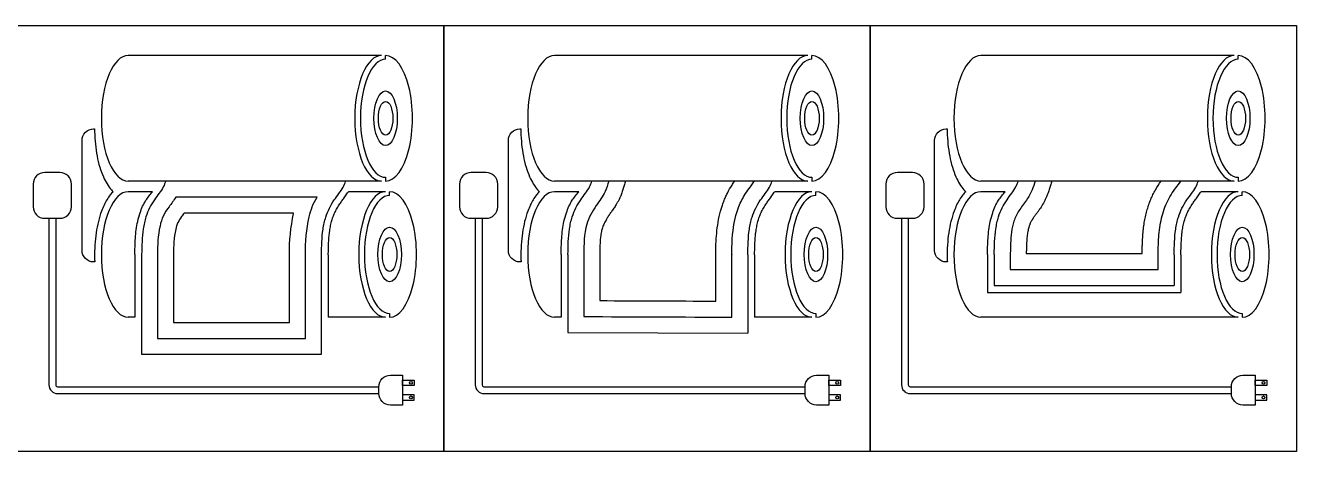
# Model space of a CAD drawing. Header units: millimetres. Extents: x 2051 to 10043, y 860 to 2192.
# Drawn here: x 6071 to 10043, y 860 to 2192 of the extents above; entities that cross this region are included whole.
import ezdxf

# ---------------------------------------------------------------- set-up
doc = ezdxf.new("R2010")
doc.units = ezdxf.units.MM
doc.layers.add('1', color=6, linetype='Continuous')

msp = doc.modelspace()

# ---------------------------------------------------------------- linework, layer by layer
at = {"layer": '1'}
for points in [[(6047.183936356381, 2192.335319915872), (7379.267662596467, 2192.335319915872), (7379.267662596467, 860.2515936757845), (6047.183936356381, 860.2515936757845)], [(7379.267662596467, 2192.335319915872), (8711.351388836552, 2192.335319915872), (8711.351388836552, 860.2515936757845), (7379.267662596467, 860.2515936757845)], [(8711.351388836552, 2192.335319915872), (10043.43511507664, 2192.335319915872), (10043.43511507664, 860.2515936757845), (8711.351388836552, 860.2515936757845)], [(7249.918378516646, 1083.39903048664), (7285.913779500414, 1083.39903048664), (7285.913779500414, 1067.014070985837), (7249.918378516646, 1067.014070985837)], [(8582.002104756732, 1083.39903048664), (8617.997505740499, 1083.39903048664), (8617.997505740499, 1067.014070985837), (8582.002104756732, 1067.014070985837)], [(9914.085830996817, 1083.39903048664), (9950.081231980585, 1083.39903048664), (9950.081231980585, 1067.014070985837), (9914.085830996817, 1067.014070985837)], [(7249.918378516646, 1021.392269270631), (7285.913779500414, 1021.392269270631), (7285.913779500414, 1037.777228771434), (7249.918378516646, 1037.777228771434)], [(8582.002104756732, 1021.392269270631), (8617.997505740499, 1021.392269270631), (8617.997505740499, 1037.777228771434), (8582.002104756732, 1037.777228771434)], [(9914.085830996817, 1021.392269270631), (9950.081231980585, 1021.392269270631), (9950.081231980585, 1037.777228771434), (9914.085830996817, 1037.777228771434)]]:
    msp.add_lwpolyline(points, close=True, dxfattribs=at)
for points in [[(7184.465332362102, 2098.308137487937), (6392.702968891317, 2098.308137487937)], [(7197.027585889286, 2086.671523649491), (7197.027585889286, 2098.308137487937)], [(8516.549058602188, 2098.308137487937), (7724.786695131403, 2098.308137487937)], [(8529.111312129371, 2086.671523649491), (8529.111312129371, 2098.308137487937)], [(9848.632784842273, 2098.308137487937), (9056.870421371488, 2098.308137487937)], [(9861.195038369457, 2086.671523649491), (9861.195038369457, 2098.308137487937)], [(7197.02542535977, 1717.487804248654), (7197.027585889286, 1705.851190341065)], [(8529.109151599856, 1717.487804248654), (8529.111312129371, 1705.851190341065)], [(9861.192877839942, 1717.487804248654), (9861.195038369457, 1705.851190341065)], [(7184.465332362102, 1705.851190341065), (6392.702968891317, 1705.851190341065)], [(6468.4085075966, 1672.612219090706), (6392.702968891317, 1672.612219090706)], [(7197.027585889286, 1672.612219090706), (7080.622994614801, 1672.612219090706)], [(7209.589839416469, 1660.975605252261), (7209.589839416469, 1672.612219090706)], [(8516.549058602188, 1705.851190341065), (7724.786695131403, 1705.851190341065)], [(7800.492233836685, 1672.612219090706), (7724.786695131403, 1672.612219090706)], [(8529.111312129371, 1672.612219090706), (8412.706720854887, 1672.612219090706)], [(8541.673565656554, 1660.975605252261), (8541.673565656554, 1672.612219090706)], [(9848.632784842273, 1705.851190341065), (9056.870421371488, 1705.851190341065)], [(9132.57596007677, 1672.612219090706), (9056.870421371488, 1672.612219090706)], [(9861.195038369457, 1672.612219090706), (9744.790447094972, 1672.612219090706)], [(9873.75729189664, 1660.975605252261), (9873.75729189664, 1672.612219090706)], [(6413.34311421508, 1476.798522000926), (6413.34311421508, 1279.960103169889)], [(7017.833024493761, 1475.081773921325), (7017.525292274193, 1280.155271943837)], [(7745.426840455166, 1476.798522000926), (7745.426840455166, 1279.960103169889)], [(8328.659336495784, 1475.496550406378), (8328.659336495784, 1230.135367901361)], [(8349.916750733846, 1475.081773921325), (8349.609018514278, 1280.155271943837)], [(9077.510566695251, 1476.798522000926), (9077.510566695251, 1357.971033729202)], [(9660.74306273587, 1475.496550406378), (9660.74306273587, 1379.232494159311)], [(9682.000476973932, 1475.081773921325), (9681.815593196461, 1357.971033729202)], [(9077.510566695251, 1357.971033729202), (9681.815593196461, 1357.971033729202)], [(9098.767980933313, 1379.232494159311), (9660.74306273587, 1379.232494159311)], [(6413.34311421508, 1279.960103169889), (6392.702968891317, 1280.155271943837)], [(7197.027585889286, 1280.155271943837), (7017.525292274193, 1280.155271943837)], [(7209.587678886954, 1291.791885851425), (7209.589839416469, 1280.155271943837)], [(7745.426840455166, 1279.960103169889), (7724.786695131403, 1280.155271943837)], [(8529.111312129371, 1280.155271943837), (8349.609018514278, 1280.155271943837)], [(8541.67140512704, 1291.791885851425), (8541.673565656554, 1280.155271943837)], [(9861.195038369457, 1280.155271943837), (9056.870421371488, 1280.155271943837)], [(9873.755131367125, 1291.791885851425), (9873.75729189664, 1280.155271943837)], [(7766.684254693224, 1232.501759200633), (8328.659336495784, 1230.135367901361)]]:
    msp.add_lwpolyline(points, dxfattribs=at)
for points in [[(6288.09629160439, 1453.080963595603), (6284.560549560589, 1453.080963595603, -0.414213562373095), (6248.385520843069, 1489.255992313123), (6248.385520843069, 1832.665663948493, -0.414213562395715), (6284.560549563383, 1868.840692666014), (6287.528986043653, 1868.840692665784)], [(7620.180017844476, 1453.080963595603), (7616.644275800674, 1453.080963595603, -0.414213562373095), (7580.469247083154, 1489.255992313123), (7580.469247083154, 1832.665663948493, -0.414213562395715), (7616.644275803468, 1868.840692666014), (7619.612712283739, 1868.840692665784)], [(8952.263744084561, 1453.080963595603), (8948.72800204076, 1453.080963595603, -0.414213562373095), (8912.55297332324, 1489.255992313123), (8912.55297332324, 1832.665663948493, -0.414213562395715), (8948.728002043554, 1868.840692666014), (8951.696438523824, 1868.840692665784)], [(6144.831102570748, 1589.360283102963), (6144.831102570748, 1068.707315894694, 0.414213562373095), (6171.773270157559, 1041.765148307883), (7175.580094143494, 1041.765148307883)], [(6166.09210571225, 1589.360283102963), (6166.09210571225, 1068.707315894694, 0.414213562373095), (6171.773270157559, 1063.026151449386), (7175.580094143494, 1063.026151449386)], [(7476.914828810834, 1589.360283102963), (7476.914828810834, 1068.707315894694, 0.414213562373095), (7503.856996397644, 1041.765148307883), (8507.66382038358, 1041.765148307883)], [(7498.175831952336, 1589.360283102963), (7498.175831952336, 1068.707315894694, 0.414213562373095), (7503.856996397644, 1063.026151449386), (8507.66382038358, 1063.026151449386)], [(8808.99855505092, 1589.360283102963), (8808.99855505092, 1068.707315894694, 0.414213562373095), (8835.94072263773, 1041.765148307883), (9839.747546623665, 1041.765148307883)], [(8830.259558192422, 1589.360283102963), (8830.259558192422, 1068.707315894694, 0.414213562373095), (8835.94072263773, 1063.026151449386), (9839.747546623665, 1063.026151449386)]]:
    msp.add_lwpolyline(points, format="xyb", dxfattribs=at)
for points in [[(6178.971520875188, 1732.561373161448), (6131.951687407811, 1732.561373161448, 0.414213562373095), (6095.776658690287, 1696.386344443925), (6095.776658690287, 1625.535311820485, 0.414213562373095), (6131.951687407811, 1589.360283102963), (6178.971520875188, 1589.360283102963, 0.414213562373095), (6215.146549592711, 1625.535311820485), (6215.146549592711, 1696.386344443925, 0.414213562373095)], [(7511.055247115273, 1732.561373161448), (7464.035413647896, 1732.561373161448, 0.414213562373095), (7427.860384930373, 1696.386344443925), (7427.860384930373, 1625.535311820485, 0.414213562373095), (7464.035413647896, 1589.360283102963), (7511.055247115273, 1589.360283102963, 0.414213562373095), (7547.230275832797, 1625.535311820485), (7547.230275832797, 1696.386344443925, 0.414213562373095)], [(8843.138973355359, 1732.561373161448), (8796.119139887982, 1732.561373161448, 0.414213562373095), (8759.944111170458, 1696.386344443925), (8759.944111170458, 1625.535311820485, 0.414213562373095), (8796.119139887982, 1589.360283102963), (8843.138973355359, 1589.360283102963, 0.414213562373095), (8879.314002072882, 1625.535311820485), (8879.314002072882, 1696.386344443925, 0.414213562373095)], [(6541.551832335963, 1655.800888624819, -0.02579889985342418), (6520.22481780865, 1625.690665588811, 0.1161552274252459), (6492.011856921942, 1565.227794810569, 0.06134542780702391), (6484.600528453143, 1475.895950686801), (6484.600528453142, 1214.241266240121), (6946.575610255701, 1214.241266240133), (6946.575610255701, 1475.895950686801, -0.05456979315927069), (6958.306478341824, 1594.128186969034, -0.0867232071591002), (6982.727652689872, 1655.104400394433)], [(6567.885185681822, 1605.759253615345, -0.008503271843804436), (6559.482261494213, 1594.725312122803, 0.1161552274252449), (6540.961730708866, 1555.034176402748, 0.06210443628080022), (6534.600528453143, 1476.926589196476), (6534.600528453142, 1264.241266240122), (6896.575610255701, 1264.241266240132), (6896.575610255701, 1475.648093026447, -0.05446083493229068), (6909.383427061941, 1604.449768895557, -0.0008174874744053317), (6909.547215108414, 1605.219868700562)], [(7211.75440731701, 1098.97365184398), (7249.918378516646, 1098.97365184398), (7249.918378516646, 1005.817647913291), (7211.75440731701, 1005.817647913291, -0.414213562373095), (7175.57937859949, 1041.992676630813), (7175.57937859949, 1062.798623126458, -0.414213562373095)], [(8543.838133557096, 1098.97365184398), (8582.002104756732, 1098.97365184398), (8582.002104756732, 1005.817647913291), (8543.838133557096, 1005.817647913291, -0.414213562373095), (8507.663104839576, 1041.992676630813), (8507.663104839576, 1062.798623126458, -0.414213562373095)], [(9875.921859797181, 1098.97365184398), (9914.085830996817, 1098.97365184398), (9914.085830996817, 1005.817647913291), (9875.921859797181, 1005.817647913291, -0.414213562373095), (9839.746831079661, 1041.992676630813), (9839.746831079661, 1062.798623126458, -0.414213562373095)]]:
    msp.add_lwpolyline(points, format="xyb", close=True, dxfattribs=at)
for centre in [(7276.129298766282, 1075.206550736239), (8608.213025006367, 1075.206550736239), (9940.296751246453, 1075.206550736239), (7276.129298766282, 1029.584749021033), (8608.213025006367, 1029.584749021033), (9940.296751246453, 1029.584749021033)]:
    msp.add_circle(centre, 4.422379624957102, dxfattribs=at)
msp.add_arc((8328.659336495784, 1475.496550406378), 50, 178.8821816935903, 180, dxfattribs=at)
for centre, major_axis, ratio, start_param, end_param in [((6392.702968891317, 1902.079663914501), (-2.910265705655866e-13, 196.2284735734352), 0.4276271706475392, 0, 3.141592653589793), ((7184.465332362102, 1902.079663914501), (-2.910265705655878e-13, 196.228473573436), 0.4276271706475392, 0, 3.141592653589793), ((7197.027585889286, 1902.079663914501), (-2.737683013820815e-13, 184.5918597349903), 0.4276271706475392, 0, 3.141577363441893), ((7197.027585889286, 1902.079663914501), (0, 196.2284735734359), 0.4276271706475398, 3.141592653589793, 6.283185307179587), ((7724.786695131403, 1902.079663914501), (-2.910265705655866e-13, 196.2284735734352), 0.4276271706475392, 0, 3.141592653589793), ((8516.549058602188, 1902.079663914501), (-2.910265705655878e-13, 196.228473573436), 0.4276271706475392, 0, 3.141592653589793), ((8529.111312129371, 1902.079663914501), (-2.737683013820815e-13, 184.5918597349903), 0.4276271706475392, 0, 3.141577363441893), ((8529.111312129371, 1902.079663914501), (0, 196.2284735734359), 0.4276271706475398, 3.141592653589793, 6.283185307179587), ((9056.870421371488, 1902.079663914501), (-2.910265705655866e-13, 196.2284735734352), 0.4276271706475392, 0, 3.141592653589793), ((9848.632784842273, 1902.079663914501), (-2.910265705655878e-13, 196.228473573436), 0.4276271706475392, 0, 3.141592653589793), ((9861.195038369457, 1902.079663914501), (-2.737683013820815e-13, 184.5918597349903), 0.4276271706475392, 0, 3.141577363441893), ((9861.195038369457, 1902.079663914501), (0, 196.2284735734359), 0.4276271706475398, 3.141592653589793, 6.283185307179587), ((6392.702968891317, 1476.383745517272), (-2.910265705655867e-13, 196.2284735734352), 0.4276271706475392, 0, 3.141592653589793), ((7197.027585889286, 1476.383745517272), (-2.910265705655866e-13, 196.2284735734352), 0.4276271706475392, 0, 3.141592653589793), ((7209.589839416469, 1476.383745517272), (0, 196.2284735734351), 0.4276271706475398, 3.141592653589793, 6.283185307179587), ((7724.786695131403, 1476.383745517272), (-2.910265705655867e-13, 196.2284735734352), 0.4276271706475392, 0, 3.141592653589793), ((8529.111312129371, 1476.383745517272), (-2.910265705655866e-13, 196.2284735734352), 0.4276271706475392, 0, 3.141592653589793), ((8541.673565656554, 1476.383745517272), (0, 196.2284735734351), 0.4276271706475398, 3.141592653589793, 6.283185307179587), ((9056.870421371488, 1476.383745517272), (-2.910265705655867e-13, 196.2284735734352), 0.4276271706475392, 0, 3.141592653589793), ((9861.195038369457, 1476.383745517272), (-2.910265705655866e-13, 196.2284735734352), 0.4276271706475392, 0, 3.141592653589793), ((9873.75729189664, 1476.383745517272), (0, 196.2284735734351), 0.4276271706475398, 3.141592653589793, 6.283185307179587), ((7209.589839416469, 1476.383745517272), (-2.737683013820803e-13, 184.5918597349895), 0.4276271706475392, 0, 3.141577363441893), ((8541.673565656554, 1476.383745517272), (-2.737683013820803e-13, 184.5918597349895), 0.4276271706475392, 0, 3.141577363441893), ((9873.75729189664, 1476.383745517272), (-2.737683013820803e-13, 184.5918597349895), 0.4276271706475392, 0, 3.141577363441893)]:
    msp.add_ellipse(centre, major_axis=major_axis, ratio=ratio, start_param=start_param, end_param=end_param, dxfattribs=at)
for centre, major_axis in [((7197.027585889286, 1902.079663914501), (-1.266535630504495e-13, 85.39782227350123)), ((8529.111312129371, 1902.079663914501), (-1.266535630504495e-13, 85.39782227350123)), ((9861.195038369457, 1902.079663914501), (-1.266535630504495e-13, 85.39782227350123)), ((7197.027585889286, 1902.079663914501), (-7.847989290918206e-14, 52.91609478078522)), ((8529.111312129371, 1902.079663914501), (-7.847989290918206e-14, 52.91609478078522)), ((9861.195038369457, 1902.079663914501), (-7.847989290918206e-14, 52.91609478078522)), ((7209.589839416469, 1476.383745517272), (-1.266535630504489e-13, 85.39782227350089)), ((8541.673565656554, 1476.383745517272), (-1.266535630504489e-13, 85.39782227350089)), ((9873.75729189664, 1476.383745517272), (-1.266535630504489e-13, 85.39782227350089)), ((7209.589839416469, 1476.383745517272), (-7.847989290918174e-14, 52.916094780785)), ((8541.673565656554, 1476.383745517272), (-7.847989290918174e-14, 52.916094780785)), ((9873.75729189664, 1476.383745517272), (-7.847989290918174e-14, 52.916094780785))]:
    msp.add_ellipse(centre, major_axis=major_axis, ratio=0.4276271706475392, dxfattribs=at)
for points, knots in [([(6287.528986043653, 1868.840692665784), (6287.528938293981, 1865.731789666667), (6287.559080210267, 1862.622885745926), (6287.871190848833, 1846.566503253644), (6288.648471085671, 1833.666411192038), (6291.235858600288, 1808.374984814734), (6293.04567918913, 1795.984343499656), (6297.659363463576, 1772.095708699802), (6300.462536189814, 1760.598362857521), (6307.017545346062, 1738.834023680074), (6310.767882095002, 1728.567317438525), (6318.481268498683, 1711.153976937846), (6322.299605346037, 1703.772326414659), (6330.608999310607, 1690.176126343872), (6335.099193757211, 1683.958799461316), (6341.751466677997, 1676.381572954651), (6343.574950411079, 1674.450233995805), (6345.454073244407, 1672.612141678026)], [1.570796239307301, 1.570796239307301, 1.570796239307301, 1.570796239307301, 1.616221513051284, 1.616221513051284, 1.805616880253493, 1.805616880253493, 1.995012247455702, 1.995012247455702, 2.184407614657911, 2.184407614657911, 2.37380298186012, 2.37380298186012, 2.531066313888191, 2.531066313888191, 2.688329645916263, 2.688329645916263, 2.745414046899119, 2.745414046899119, 2.745414046899119, 2.745414046899119]), ([(7619.612712283739, 1868.840692665784), (7619.612664534066, 1865.731789666667), (7619.642806450353, 1862.622885745926), (7619.954917088919, 1846.566503253644), (7620.732197325757, 1833.666411192038), (7623.319584840374, 1808.374984814734), (7625.129405429216, 1795.984343499656), (7629.743089703661, 1772.095708699802), (7632.5462624299, 1760.598362857521), (7639.101271586147, 1738.834023680074), (7642.851608335088, 1728.567317438525), (7650.564994738768, 1711.153976937846), (7654.383331586123, 1703.772326414659), (7662.692725550693, 1690.176126343872), (7667.182919997296, 1683.958799461316), (7673.835192918083, 1676.381572954651), (7675.658676651165, 1674.450233995805), (7677.537799484493, 1672.612141678026)], [1.570796239307301, 1.570796239307301, 1.570796239307301, 1.570796239307301, 1.616221513051284, 1.616221513051284, 1.805616880253493, 1.805616880253493, 1.995012247455702, 1.995012247455702, 2.184407614657911, 2.184407614657911, 2.37380298186012, 2.37380298186012, 2.531066313888191, 2.531066313888191, 2.688329645916263, 2.688329645916263, 2.745414046899119, 2.745414046899119, 2.745414046899119, 2.745414046899119]), ([(8951.696438523824, 1868.840692665784), (8951.696390774152, 1865.731789666667), (8951.726532690438, 1862.622885745926), (8952.038643329004, 1846.566503253644), (8952.815923565842, 1833.666411192038), (8955.40331108046, 1808.374984814734), (8957.213131669301, 1795.984343499656), (8961.826815943747, 1772.095708699802), (8964.629988669985, 1760.598362857521), (8971.184997826233, 1738.834023680074), (8974.935334575173, 1728.567317438525), (8982.648720978854, 1711.153976937846), (8986.467057826208, 1703.772326414659), (8994.776451790778, 1690.176126343872), (8999.266646237382, 1683.958799461316), (9005.918919158168, 1676.381572954651), (9007.74240289125, 1674.450233995805), (9009.621525724579, 1672.612141678026)], [1.570796239307301, 1.570796239307301, 1.570796239307301, 1.570796239307301, 1.616221513051284, 1.616221513051284, 1.805616880253493, 1.805616880253493, 1.995012247455702, 1.995012247455702, 2.184407614657911, 2.184407614657911, 2.37380298186012, 2.37380298186012, 2.531066313888191, 2.531066313888191, 2.688329645916263, 2.688329645916263, 2.745414046899119, 2.745414046899119, 2.745414046899119, 2.745414046899119]), ([(6345.454073244407, 1672.612141678024), (6342.253412817365, 1669.481846063135), (6339.214128216823, 1666.081951936478), (6332.691801881694, 1657.879657588453), (6329.289562707021, 1652.938175219421), (6322.887720707211, 1642.359729327379), (6319.888391754816, 1636.722034659302), (6314.274718313303, 1624.809976591418), (6311.660703854235, 1618.535377868214), (6305.47208802294, 1601.771516508435), (6302.170815242025, 1590.87611531416), (6296.536030585434, 1568.008893378366), (6294.203561101385, 1556.037611185255), (6290.552287651859, 1531.380648094097), (6289.23394774575, 1518.695649954531), (6287.641584481607, 1493.010085708984), (6287.367723106145, 1480.010213246034), (6287.71022195668, 1462.390523770322), (6287.869309529124, 1457.727693772576), (6288.09629160439, 1453.080963595603)], [0.3961781249529682, 0.3961781249529682, 0.3961781249529682, 0.3961781249529682, 0.4934065988351525, 0.4934065988351525, 0.6151510806995903, 0.6151510806995903, 0.7368955625640282, 0.7368955625640282, 0.8586400444284661, 0.8586400444284661, 1.048035411612484, 1.048035411612484, 1.237430778796503, 1.237430778796503, 1.426826145980521, 1.426826145980521, 1.616221513164539, 1.616221513164539, 1.684509766681946, 1.684509766681946, 1.684509766681946, 1.684509766681946]), ([(6413.34311421508, 1476.798522000926), (6413.494874452237, 1484.603778251158), (6413.820717630864, 1501.362380861645), (6415.295689665585, 1535.82839094156), (6419.437902811853, 1571.893637317362), (6430.798128347269, 1611.676609352709), (6444.615433278836, 1644.3061110659), (6461.664453667567, 1663.566244143651), (6468.408507596596, 1672.612219090706)], [0, 0, 0, 0, 23.41685874908048, 50.27814815817663, 103.5491393573923, 131.6547506206101, 174.4259731466866, 208.2591655556541, 208.2591655556541, 208.2591655556541, 208.2591655556541]), ([(7070.064933461916, 1704.966582552796), (6883.286200932032, 1705.261451815553), (6696.507468402147, 1705.556321078309), (6509.728735872264, 1705.851190341065), (6507.799161971165, 1699.661937202906), (6499.436825335226, 1678.995350614628), (6470.341041761352, 1645.894206045961), (6448.275936864648, 1601.371098265355), (6435.896835399319, 1542.819849604712), (6435.121880655002, 1503.103195914454), (6434.600528453142, 1476.383745515875), (6434.600528453142, 1379.528225862476), (6434.600528453142, 1282.672706209078), (6434.600528453142, 1185.817186555679), (6434.600528453142, 1178.625213117164), (6434.600528453142, 1171.433239678649), (6434.600528453142, 1164.241266240134), (6621.92555572066, 1164.241266240133), (6809.250582988178, 1164.241266240133), (6996.575610255697, 1164.241266240133), (6996.575610255697, 1171.433239678647), (6996.575610255697, 1178.625213117163), (6996.575610255697, 1185.81718655568), (6996.575610255699, 1282.376974505912), (6996.575610255699, 1378.936762456145), (6996.575610255699, 1475.496550406377), (6997.096962457559, 1502.216000804957), (6997.871917201875, 1541.932654495215), (7010.251018667201, 1600.483903155857), (7032.316123563905, 1645.007010936464), (7061.411907137779, 1678.10815550513), (7069.774243773718, 1698.774742093408), (7071.703817674803, 1704.963995231568), (6884.378790407283, 1705.259726934734), (6697.053763139765, 1705.5554586379), (6509.728735872246, 1705.851190341065)], [0, 0, 0, 0, 560.3368958583469, 560.3368958583469, 560.3368958583469, 580.3444937614934, 629.3539534429924, 688.9563204274252, 727.8646645498175, 807.8518392933845, 807.8518392933845, 807.8518392933845, 808.8518392933845, 808.8518392933845, 808.8518392933845, 808.9260939508811, 808.9260939508811, 808.9260939508811, 1370.901175753436, 1370.901175753436, 1370.901175753436, 1370.975657829165, 1370.975657829165, 1370.975657829165, 1371.975657829165, 1371.975657829165, 1371.975657829165, 1451.962832572732, 1490.871176695125, 1550.473543679557, 1599.483003361056, 1619.490601264203, 1619.490601264203, 1619.490601264203, 2181.466383377768, 2181.466383377768, 2181.466383377768, 2181.466383377768]), ([(7017.833024493761, 1475.081773921325), (7017.955491183053, 1481.358226995364), (7018.077165257397, 1487.5851489183), (7018.557365388355, 1505.697454210636), (7019.032778230379, 1517.434649351707), (7020.40173325975, 1534.528352229385), (7020.954028935776, 1540.062028776472), (7022.380839305777, 1551.427560495937), (7023.276344361868, 1557.257328625011), (7025.450602166558, 1568.715878981827), (7026.730081189638, 1574.344489989509), (7028.813597655957, 1581.940289075709), (7029.423911661484, 1584.024025683569), (7030.82207990636, 1588.490916087085), (7031.625629911719, 1590.874754219071), (7033.337991946413, 1595.613791465102), (7034.245967877177, 1597.96649190364), (7037.122762368486, 1604.970308295805), (7039.244458476867, 1609.567168641564), (7042.777463273742, 1616.44493349728), (7044.045778153944, 1618.786040837659), (7048.009821327287, 1625.736365801436), (7050.863760141438, 1630.271291524826), (7056.260306866672, 1638.080074190639), (7058.825557322001, 1641.551524581691), (7064.216496177032, 1648.745710278735), (7067.041955844383, 1652.46814312162), (7072.720855184882, 1660.289380406771), (7075.575494342655, 1664.388923326444), (7079.08915276685, 1670.023651191676), (7079.863435500731, 1671.305352989745), (7080.622994614801, 1672.612219090706)], [0, 0, 0, 0, 18.78914952642889, 18.78914952642889, 55.12898621124218, 55.12898621124218, 72.77952375879582, 72.77952375879582, 91.75467506019422, 91.75467506019422, 110.7298263615926, 110.7298263615926, 117.9981538201097, 117.9981538201097, 126.4751094988442, 126.4751094988442, 134.9520651775787, 134.9520651775787, 151.9059765350478, 151.9059765350478, 160.784517138517, 160.784517138517, 178.5415983454555, 178.5415983454555, 192.1034381041514, 192.1034381041514, 205.6652778628473, 205.6652778628473, 219.2271176215432, 219.2271176215432, 223.1280541335697, 223.1280541335697, 223.1280541335697, 223.1280541335697]), ([(7677.537799484493, 1672.612141678024), (7674.33713905745, 1669.481846063135), (7671.297854456909, 1666.081951936478), (7664.77552812178, 1657.879657588453), (7661.373288947107, 1652.938175219421), (7654.971446947296, 1642.359729327379), (7651.972117994901, 1636.722034659302), (7646.358444553389, 1624.809976591418), (7643.744430094321, 1618.535377868214), (7637.555814263025, 1601.771516508435), (7634.254541482111, 1590.87611531416), (7628.619756825519, 1568.008893378366), (7626.287287341471, 1556.037611185255), (7622.636013891944, 1531.380648094097), (7621.317673985835, 1518.695649954531), (7619.725310721693, 1493.010085708984), (7619.45144934623, 1480.010213246034), (7619.793948196766, 1462.390523770322), (7619.953035769209, 1457.727693772576), (7620.180017844476, 1453.080963595603)], [0.3961781249529682, 0.3961781249529682, 0.3961781249529682, 0.3961781249529682, 0.4934065988351525, 0.4934065988351525, 0.6151510806995903, 0.6151510806995903, 0.7368955625640282, 0.7368955625640282, 0.8586400444284661, 0.8586400444284661, 1.048035411612484, 1.048035411612484, 1.237430778796503, 1.237430778796503, 1.426826145980521, 1.426826145980521, 1.616221513164539, 1.616221513164539, 1.684509766681946, 1.684509766681946, 1.684509766681946, 1.684509766681946]), ([(7745.426840455166, 1476.798522000926), (7745.578600692323, 1484.603778251158), (7745.90444387095, 1501.362380861645), (7747.379415905671, 1535.82839094156), (7751.521629051938, 1571.893637317362), (7762.881854587355, 1611.676609352709), (7776.699159518921, 1644.3061110659), (7793.748179907652, 1663.566244143651), (7800.492233836681, 1672.612219090706)], [0, 0, 0, 0, 23.41685874908048, 50.27814815817663, 103.5491393573923, 131.6547506206101, 174.4259731466866, 208.2591655556541, 208.2591655556541, 208.2591655556541, 208.2591655556541]), ([(7766.684254693228, 1476.383745515875), (7767.205606895088, 1503.103195914454), (7767.980561639404, 1542.819849604712), (7780.359663104733, 1601.371098265355), (7802.424768001438, 1645.894206045961), (7831.520551575311, 1678.995350614628), (7839.88288821125, 1699.661937202906), (7841.812462112332, 1705.851190341065)], [0, 0, 0, 0, 79.98717474356692, 118.8955188659592, 178.4978858503921, 227.5073455318911, 247.5149434350375, 247.5149434350375, 247.5149434350375, 247.5149434350375]), ([(7894.185195137698, 1705.851190341066), (7890.876012894602, 1694.562794819817), (7882.722932485724, 1666.750728390415), (7851.234691413768, 1626.367709527468), (7815.991815689885, 1563.272765909624), (7816.900317936373, 1474.795189197525), (7816.629882413831, 1379.243045824117), (7816.666130600094, 1314.608788681837), (7816.684254693228, 1282.291660110699), (7970.675948627413, 1281.643224590183), (8124.667642561599, 1280.994789069667), (8278.659336495784, 1280.346353549152), (8278.648273274372, 1312.874684264269), (8278.629568558168, 1367.870708662219), (8278.75472311157, 1458.190163619992), (8278.129233876312, 1541.804019054061), (8294.60008576094, 1617.221267509822), (8317.555340987476, 1661.636178206916), (8334.431108722045, 1685.221476844164), (8344.246386147799, 1697.925377272506), (8348.256833925298, 1703.942202427989), (8349.529248551855, 1705.851190341065)], [0, 0, 0, 0, 35.00710991940693, 86.24964147891583, 152.1202811096208, 247.3992858615381, 344.2014311495929, 441.0035764376416, 441.0035764376416, 441.0035764376416, 902.9827539165594, 902.9827539165594, 902.9827539165594, 1000.557852345165, 1067.954099689245, 1174.053043125003, 1250.840050531087, 1296.533099499044, 1322.983515306467, 1337.79067157891, 1344.671830856431, 1344.671830856431, 1344.671830856431, 1344.671830856431]), ([(7946.289340025034, 1705.851190341066), (7944.916055685997, 1701.166607054847), (7943.54277134696, 1696.482023768629), (7942.169487007923, 1691.79744048241), (7942.168335339189, 1691.793511880046), (7942.167183670455, 1691.789583277682), (7942.166031919449, 1691.785654385301), (7941.046963258344, 1687.96824913712), (7939.850225003025, 1683.877052272741), (7937.146532699214, 1675.20850272618), (7935.639506888769, 1670.630096217458), (7933.134667612566, 1663.861139818105), (7932.354902875322, 1661.842044374432), (7930.926222876989, 1658.331755606622), (7930.304323026704, 1656.856097315686), (7929.251716682294, 1654.455191754734), (7928.840571425345, 1653.538795444235), (7928.081370070755, 1651.887956399575), (7927.736825600037, 1651.153133652821), (7927.044250074609, 1649.704030109812), (7926.694971549146, 1648.986840515594), (7925.639364633821, 1646.85703876038), (7924.925280099818, 1645.466205715006), (7922.76106056317, 1641.377745295272), (7921.289198852533, 1638.764243451502), (7917.127982735703, 1631.701557115432), (7914.422726721053, 1627.485239651559), (7909.160883891456, 1619.597617004302), (7906.603573593908, 1615.92544872968), (7901.778097916018, 1609.025317566137), (7899.509767385516, 1605.797309200401), (7896.884793620061, 1601.953026960291), (7896.348876820668, 1601.161683649511), (7895.285289517362, 1599.575928727318), (7894.759477972805, 1598.784407519765), (7893.200880048295, 1596.414250853569), (7892.1869390944, 1594.840015053423), (7889.227333657756, 1590.137900526879), (7887.364088194153, 1587.030541343084), (7882.950426227332, 1579.228407673835), (7880.574728040936, 1574.58430172709), (7876.50678913252, 1565.539633796292), (7874.814879266353, 1561.140967092199), (7873.2678164372, 1556.221742121516), (7873.068703007182, 1555.565141292374), (7872.678778874688, 1554.230687787403), (7872.489007261841, 1553.556229949023), (7871.935071408213, 1551.5106848201), (7871.586283461543, 1550.117390241336), (7870.600117272137, 1545.846228370924), (7870.023050271799, 1542.876642659189), (7868.70930514994, 1534.760082903315), (7868.099693165838, 1529.411218205961), (7867.22563339348, 1518.120360970616), (7866.961201339886, 1512.179894267829), (7866.667257504489, 1499.789945834707), (7866.637494652824, 1493.341212080809), (7866.651591757925, 1484.543713223363), (7866.65899073991, 1482.39011320955), (7866.672896474598, 1478.8150260615), (7866.678779451823, 1477.405575353326), (7866.689765525896, 1474.571308020697), (7866.694850312548, 1473.155526014169), (7866.708946678436, 1468.912061909707), (7866.716800280818, 1466.088261842652), (7866.736262630642, 1457.631001051112), (7866.743773239823, 1452.011681705268), (7866.754169326691, 1435.199109900119), (7866.744925200911, 1424.051277869127), (7866.717184626918, 1402.230266518492), (7866.699045373097, 1391.554867122919), (7866.670840249065, 1367.825487790211), (7866.664371726099, 1354.746265304405), (7866.663220792378, 1338.45812558621), (7866.663320915453, 1335.270399243592), (7866.66369391703, 1332.081647599054)], [-14.54089442808151, -14.54089442808151, -14.54089442808151, -14.54089442808151, -0.0121841201609373, -0.0121841201609373, -0.0121841201609373, 0, 0, 0, 11.83838082909431, 11.83838082909431, 23.67676165818862, 23.67676165818862, 28.58439174353021, 28.58439174353021, 32.07799120426201, 32.07799120426201, 34.21459468169647, 34.21459468169647, 35.90694613322303, 35.90694613322303, 37.59929758474959, 37.59929758474959, 40.98400048780272, 40.98400048780272, 47.75340629390897, 47.75340629390897, 60.02206092856336, 60.02206092856336, 72.29071556321776, 72.29071556321776, 84.55937019787216, 84.55937019787216, 87.82555033467473, 87.82555033467473, 91.0917304714773, 91.0917304714773, 97.62409074508246, 97.62409074508246, 110.6888112922928, 110.6888112922928, 130.817927431861, 130.817927431861, 150.9470435714292, 150.9470435714292, 154.0703081314666, 154.0703081314666, 157.1935726915041, 157.1935726915041, 163.4401018115791, 163.4401018115791, 175.933160051729, 175.933160051729, 196.232579009699, 196.232579009699, 216.531997967669, 216.531997967669, 236.831416925639, 236.831416925639, 243.3214876401822, 243.3214876401822, 247.4995215939208, 247.4995215939208, 251.6775555476594, 251.6775555476594, 260.0336234551365, 260.0336234551365, 276.7457592700909, 276.7457592700909, 310.1700308999996, 310.1700308999996, 342.3497732779167, 342.3497732779167, 381.7041372529795, 381.7041372529795, 391.2758717077542, 391.2758717077542, 391.2758717077542, 391.2758717077542]), ([(8228.64678016169, 1330.557392069745), (8228.646168742283, 1339.300266251201), (8228.64679052979, 1348.044000794348), (8228.651689707676, 1365.181127250996), (8228.655937003172, 1373.577048156787), (8228.668516055975, 1390.357828288792), (8228.676229253857, 1398.738134358578), (8228.683525225704, 1412.985187598198), (8228.684847253095, 1418.85631560889), (8228.681064802251, 1429.781725152768), (8228.676821785666, 1434.836968322404), (8228.664254586884, 1442.980251117965), (8228.657809176602, 1446.064115443995), (8228.643646642926, 1452.273232871879), (8228.636412519807, 1455.395476608582), (8228.624095414994, 1464.814616363801), (8228.628289193302, 1471.163913253833), (8228.762468366001, 1490.668835755703), (8229.016751561172, 1504.040703644354), (8230.238013574264, 1528.734848717876), (8231.061351564877, 1539.965144514008), (8233.560900273373, 1562.746188756854), (8235.23809955694, 1574.29845130853), (8239.737369716313, 1597.551590336874), (8242.559598659103, 1609.255239806919), (8247.454674843806, 1625.340698142402), (8248.89926741025, 1629.741572175975), (8251.404630944926, 1636.803420863392), (8252.394130278826, 1639.470736271511), (8254.297341010084, 1644.373356934343), (8255.198640699511, 1646.610373666015), (8257.053586735863, 1651.050273194211), (8258.0083329625, 1653.256336867926), (8260.952332148961, 1659.831625382709), (8263.021323862347, 1664.157942417737), (8269.531593507449, 1676.955579850923), (8274.275840662107, 1685.245599917729), (8280.708587005971, 1695.34423156718), (8282.0438651523, 1697.383803872654), (8284.726018618723, 1701.386788360684), (8286.073815292104, 1703.351658097697), (8287.556999495646, 1705.472335900355), (8287.689852667607, 1705.661926873369), (8287.822726434551, 1705.851190341066)], [953.1935460765126, 953.1935460765126, 953.1935460765126, 953.1935460765126, 979.4075156423413, 979.4075156423413, 1004.567215385153, 1004.567215385153, 1029.726915127964, 1029.726915127964, 1047.384408980816, 1047.384408980816, 1062.606191100472, 1062.606191100472, 1071.916457553636, 1071.916457553636, 1081.226724006801, 1081.226724006801, 1099.847256913129, 1099.847256913129, 1137.820003549464, 1137.820003549464, 1168.588493485494, 1168.588493485494, 1199.356983421524, 1199.356983421524, 1230.125473357554, 1230.125473357554, 1241.726735750648, 1241.726735750648, 1248.784186636118, 1248.784186636118, 1254.724916192424, 1254.724916192424, 1260.66564574873, 1260.66564574873, 1272.54710486134, 1272.54710486134, 1296.310023086562, 1296.310023086562, 1302.457929469036, 1302.457929469036, 1308.605835851509, 1308.605835851509, 1309.210580655327, 1309.210580655327, 1309.210580655327, 1309.210580655327]), ([(8328.659336495784, 1475.496550406378), (8329.180688697645, 1502.216000804957), (8329.955643441961, 1541.932654495215), (8342.334744907286, 1600.483903155857), (8364.399849803991, 1645.007010936464), (8393.495633377865, 1678.10815550513), (8401.857970013803, 1698.774742093408), (8403.787543914888, 1704.963995231568)], [0, 0, 0, 0, 79.98717474356692, 118.8955188659592, 178.4978858503921, 227.5073455318911, 247.5149434350375, 247.5149434350375, 247.5149434350375, 247.5149434350375]), ([(8349.916750733846, 1475.081773921325), (8350.039217423138, 1481.358226995364), (8350.160891497482, 1487.5851489183), (8350.64109162844, 1505.697454210636), (8351.116504470465, 1517.434649351707), (8352.485459499836, 1534.528352229385), (8353.037755175861, 1540.062028776472), (8354.464565545863, 1551.427560495937), (8355.360070601953, 1557.257328625011), (8357.534328406644, 1568.715878981827), (8358.813807429724, 1574.344489989509), (8360.897323896043, 1581.940289075709), (8361.50763790157, 1584.024025683569), (8362.905806146446, 1588.490916087085), (8363.709356151805, 1590.874754219071), (8365.421718186499, 1595.613791465102), (8366.329694117263, 1597.96649190364), (8369.206488608572, 1604.970308295805), (8371.328184716953, 1609.567168641564), (8374.861189513827, 1616.44493349728), (8376.12950439403, 1618.786040837659), (8380.093547567372, 1625.736365801436), (8382.947486381523, 1630.271291524826), (8388.344033106758, 1638.080074190639), (8390.909283562087, 1641.551524581691), (8396.300222417118, 1648.745710278735), (8399.125682084468, 1652.46814312162), (8404.804581424967, 1660.289380406771), (8407.65922058274, 1664.388923326444), (8411.172879006936, 1670.023651191676), (8411.947161740816, 1671.305352989745), (8412.706720854887, 1672.612219090706)], [0, 0, 0, 0, 18.78914952642889, 18.78914952642889, 55.12898621124218, 55.12898621124218, 72.77952375879582, 72.77952375879582, 91.75467506019422, 91.75467506019422, 110.7298263615926, 110.7298263615926, 117.9981538201097, 117.9981538201097, 126.4751094988442, 126.4751094988442, 134.9520651775787, 134.9520651775787, 151.9059765350478, 151.9059765350478, 160.784517138517, 160.784517138517, 178.5415983454555, 178.5415983454555, 192.1034381041514, 192.1034381041514, 205.6652778628473, 205.6652778628473, 219.2271176215432, 219.2271176215432, 223.1280541335697, 223.1280541335697, 223.1280541335697, 223.1280541335697]), ([(9009.621525724579, 1672.612141678024), (9006.420865297536, 1669.481846063135), (9003.381580696994, 1666.081951936478), (8996.859254361865, 1657.879657588453), (8993.457015187192, 1652.938175219421), (8987.055173187382, 1642.359729327379), (8984.055844234987, 1636.722034659302), (8978.442170793474, 1624.809976591418), (8975.828156334406, 1618.535377868214), (8969.63954050311, 1601.771516508435), (8966.338267722196, 1590.87611531416), (8960.703483065605, 1568.008893378366), (8958.371013581556, 1556.037611185255), (8954.71974013203, 1531.380648094097), (8953.401400225921, 1518.695649954531), (8951.809036961778, 1493.010085708984), (8951.535175586316, 1480.010213246034), (8951.877674436852, 1462.390523770322), (8952.036762009295, 1457.727693772576), (8952.263744084561, 1453.080963595603)], [0.3961781249529682, 0.3961781249529682, 0.3961781249529682, 0.3961781249529682, 0.4934065988351525, 0.4934065988351525, 0.6151510806995903, 0.6151510806995903, 0.7368955625640282, 0.7368955625640282, 0.8586400444284661, 0.8586400444284661, 1.048035411612484, 1.048035411612484, 1.237430778796503, 1.237430778796503, 1.426826145980521, 1.426826145980521, 1.616221513164539, 1.616221513164539, 1.684509766681946, 1.684509766681946, 1.684509766681946, 1.684509766681946]), ([(9077.510566695251, 1476.798522000926), (9077.662326932408, 1484.603778251158), (9077.988170111035, 1501.362380861645), (9079.463142145756, 1535.82839094156), (9083.605355292024, 1571.893637317362), (9094.96558082744, 1611.676609352709), (9108.782885759007, 1644.3061110659), (9125.831906147738, 1663.566244143651), (9132.575960076767, 1672.612219090706)], [0, 0, 0, 0, 23.41685874908048, 50.27814815817663, 103.5491393573923, 131.6547506206101, 174.4259731466866, 208.2591655556541, 208.2591655556541, 208.2591655556541, 208.2591655556541]), ([(9098.767980933313, 1476.383745515875), (9099.289333135173, 1503.103195914454), (9100.06428787949, 1542.819849604712), (9112.443389344819, 1601.371098265355), (9134.508494241523, 1645.894206045961), (9163.604277815397, 1678.995350614628), (9171.966614451336, 1699.661937202906), (9173.896188352417, 1705.851190341065)], [0, 0, 0, 0, 79.98717474356692, 118.8955188659592, 178.4978858503921, 227.5073455318911, 247.5149434350375, 247.5149434350375, 247.5149434350375, 247.5149434350375]), ([(9226.268921377768, 1705.851190341065), (9223.505513535656, 1696.512108042619), (9217.303254867687, 1675.551248319461), (9199.656941417394, 1644.35864864362), (9175.217106500684, 1615.479335741773), (9154.077562448558, 1570.430921690171), (9149.520467086144, 1519.972108330205), (9148.637610697044, 1469.381101975719), (9148.726177728813, 1442.106141635225), (9148.767980933317, 1429.232494159311), (9302.759674867502, 1429.23249415931), (9456.751368801684, 1429.23249415931), (9610.74306273587, 1429.23249415931), (9610.739735059386, 1436.639087244874), (9610.726832087981, 1465.357942351749), (9610.960244297763, 1514.216054442487), (9616.319856857746, 1574.976656621628), (9632.67928115232, 1631.499230655484), (9655.914390511834, 1671.896417830786), (9674.260203505868, 1694.908382496663), (9680.154515054532, 1703.680628516915), (9681.61297479194, 1705.851190341065)], [0, 0, 0, 0, 29.15631636107771, 65.43913392756264, 106.4537948836473, 142.3101150899041, 212.734849972611, 255.9158454378935, 294.5162785030129, 294.5162785030129, 294.5162785030129, 756.4913603055652, 756.4913603055652, 756.4913603055652, 778.7109972713843, 842.6473738973613, 903.0756772435907, 961.1204568358255, 1017.669313500217, 1041.524483280115, 1049.367803150436, 1049.367803150436, 1049.367803150436, 1049.367803150436]), ([(9278.41188660978, 1705.851190341065), (9277.013729572293, 1701.126055963222), (9275.615572534804, 1696.400921585379), (9274.217415497315, 1691.675787207536), (9274.216289159824, 1691.671980699499), (9274.215162822333, 1691.668174191461), (9274.214036407862, 1691.664367414449), (9273.05661858596, 1687.752812946194), (9271.817925192823, 1683.557273741438), (9269.011048781005, 1674.655565441884), (9267.442542050361, 1669.948307181043), (9264.901488969037, 1663.175393435624), (9264.16728659666, 1661.29391749399), (9262.74127650654, 1657.808045579825), (9262.075758638593, 1656.240980053381), (9260.712734846362, 1653.142133844087), (9260.014284434692, 1651.608030840129), (9257.871667496804, 1647.051332399293), (9256.380284669813, 1644.074373263009), (9251.743806851317, 1635.322000824945), (9248.437037175652, 1629.725163014937), (9243.718461473156, 1622.399202380976), (9242.439901497113, 1620.475458471091), (9240.662809553263, 1617.877897809001), (9240.180380851638, 1617.180422217727), (9239.2237256128, 1615.810595058717), (9238.748071034845, 1615.136118799553), (9237.330796055245, 1613.142907617264), (9236.398897632365, 1611.85437504753), (9233.654155448326, 1608.101280959504), (9231.892723725521, 1605.748869004111), (9227.960144528082, 1600.507580308148), (9225.870249252868, 1597.729019476765), (9222.13071712434, 1592.594239819049), (9220.481632490844, 1590.238882975402), (9218.759121573841, 1587.60691884248), (9218.461287308222, 1587.144196387259), (9217.95914029553, 1586.350075068281), (9217.748942946979, 1586.012981159733), (9217.329394256656, 1585.330667046635), (9217.121397089248, 1584.98760147463), (9216.50287296241, 1583.952876058243), (9216.097814413559, 1583.255686265367), (9214.905562011756, 1581.143619975341), (9214.14130953044, 1579.708229438566), (9211.948083547697, 1575.333665907267), (9210.618970731424, 1572.325906067635), (9209.02135706709, 1568.17960110376), (9208.621622054394, 1567.086635302021), (9207.936947092148, 1565.110239739121), (9207.645709772634, 1564.230596331203), (9207.079134533957, 1562.438402349161), (9206.804803264471, 1561.528877347683), (9206.008202966183, 1558.759227877847), (9205.512333158802, 1556.857921537109), (9203.985624316192, 1550.388892531635), (9203.102879405466, 1545.579240695532), (9201.659048049367, 1535.40387064742), (9201.098292732851, 1530.039682438494), (9200.448517753666, 1521.770856119579), (9200.265989508183, 1519.050968118248), (9199.997865397529, 1514.454919741386), (9199.900405668646, 1512.606825309919), (9199.737880718336, 1509.244611497696), (9199.670034739918, 1507.736000673333), (9199.54325693496, 1504.72051641534), (9199.484268951874, 1503.210427368451), (9199.319647095977, 1498.672506604131), (9199.226358628994, 1495.63701549682), (9199.032219735078, 1488.163671718601), (9198.9470604151, 1483.712738195478), (9198.88436072349, 1479.23249415931)], [-14.76464548104345, -14.76464548104345, -14.76464548104345, -14.76464548104345, -0.01188463612776507, -0.01188463612776507, -0.01188463612776507, 0, 0, 0, 12.2117479957313, 12.2117479957313, 24.42349599146261, 24.42349599146261, 29.01732168943896, 29.01732168943896, 32.81545913596965, 32.81545913596965, 36.61359658250035, 36.61359658250035, 44.20987147556174, 44.20987147556174, 59.40242126168452, 59.40242126168452, 64.92614001770792, 64.92614001770792, 66.97483431354125, 66.97483431354125, 69.02352860937458, 69.02352860937458, 73.12091720104124, 73.12091720104124, 81.31569438437455, 81.31569438437455, 92.45581774079446, 92.45581774079446, 103.5959410972144, 103.5959410972144, 106.0307822059247, 106.0307822059247, 107.8591348530618, 107.8591348530618, 109.6874875001989, 109.6874875001989, 113.3441927944731, 113.3441927944731, 120.6576033830216, 120.6576033830216, 135.2844245601186, 135.2844245601186, 140.4777487591827, 140.4777487591827, 144.6352603676436, 144.6352603676436, 148.7927719761046, 148.7927719761046, 157.1077951930264, 157.1077951930264, 176.2803531099681, 176.2803531099681, 195.4529110269098, 195.4529110269098, 204.5756847568902, 204.5756847568902, 210.5920428394013, 210.5920428394013, 215.4013581766886, 215.4013581766886, 220.210673513976, 220.210673513976, 229.8293041885507, 229.8293041885507, 243.8001341219052, 243.8001341219052, 243.8001341219052, 243.8001341219052]), ([(9560.879732142788, 1479.23249415931), (9560.959239402295, 1486.289261428292), (9561.085732018197, 1493.412556978353), (9561.410872154229, 1504.850998211562), (9561.558883371692, 1509.123154285903), (9561.887157949088, 1516.875539423336), (9562.055096091128, 1520.346366174658), (9562.44550428336, 1527.343004954827), (9562.668057930208, 1530.865539041444), (9563.436170551367, 1541.502057135363), (9564.08194847087, 1548.685113632013), (9565.673234847793, 1562.588300657479), (9566.58826189478, 1569.295194702282), (9568.200610842854, 1579.099350619749), (9568.740727334258, 1582.152244708191), (9569.907931568896, 1588.274676320548), (9570.533464099022, 1591.336543107078), (9572.540671773762, 1600.519407279654), (9574.05291768622, 1606.637750294004), (9577.371579592045, 1618.550610339648), (9579.16061749011, 1624.346711296457), (9583.180164118861, 1636.108819059201), (9585.425258580693, 1642.072613351811), (9588.953623219277, 1650.575681358085), (9590.067227165131, 1653.152714779651), (9592.362698073752, 1658.259863219652), (9593.54582935106, 1660.793450423857), (9597.197872785531, 1668.332711939828), (9599.769396817086, 1673.276871980035), (9607.792904190443, 1687.717386609158), (9613.613852779978, 1696.965470579117), (9619.869443277625, 1705.851190341066)], [805.9294878087835, 805.9294878087835, 805.9294878087835, 805.9294878087835, 826.4450622912753, 826.4450622912753, 838.5702754555749, 838.5702754555749, 848.3306641977053, 848.3306641977053, 858.0910529398358, 858.0910529398358, 877.6118304240965, 877.6118304240965, 895.4535414149723, 895.4535414149723, 903.4744714139069, 903.4744714139069, 911.4954014128416, 911.4954014128416, 927.5372614107109, 927.5372614107109, 942.8167217959847, 942.8167217959847, 958.695302328849, 958.695302328849, 965.6339361750049, 965.6339361750049, 972.5725700211608, 972.5725700211608, 986.4498377134726, 986.4498377134726, 1013.82079946896, 1013.82079946896, 1013.82079946896, 1013.82079946896]), ([(9660.74306273587, 1475.496550406378), (9661.26441493773, 1502.216000804957), (9662.039369682047, 1541.932654495215), (9674.418471147372, 1600.483903155857), (9696.483576044076, 1645.007010936464), (9725.57935961795, 1678.10815550513), (9733.941696253889, 1698.774742093408), (9735.871270154974, 1704.963995231568)], [0, 0, 0, 0, 79.98717474356692, 118.8955188659592, 178.4978858503921, 227.5073455318911, 247.5149434350375, 247.5149434350375, 247.5149434350375, 247.5149434350375]), ([(9682.000476973932, 1475.081773921325), (9682.122943663224, 1481.358226995364), (9682.244617737568, 1487.5851489183), (9682.724817868526, 1505.697454210636), (9683.20023071055, 1517.434649351707), (9684.569185739922, 1534.528352229385), (9685.121481415947, 1540.062028776472), (9686.548291785948, 1551.427560495937), (9687.443796842039, 1557.257328625011), (9689.61805464673, 1568.715878981827), (9690.89753366981, 1574.344489989509), (9692.981050136128, 1581.940289075709), (9693.591364141656, 1584.024025683569), (9694.989532386531, 1588.490916087085), (9695.79308239189, 1590.874754219071), (9697.505444426584, 1595.613791465102), (9698.413420357349, 1597.96649190364), (9701.290214848657, 1604.970308295805), (9703.411910957038, 1609.567168641564), (9706.944915753913, 1616.44493349728), (9708.213230634115, 1618.786040837659), (9712.177273807458, 1625.736365801436), (9715.031212621609, 1630.271291524826), (9720.427759346843, 1638.080074190639), (9722.993009802172, 1641.551524581691), (9728.383948657203, 1648.745710278735), (9731.209408324554, 1652.46814312162), (9736.888307665053, 1660.289380406771), (9739.742946822826, 1664.388923326444), (9743.256605247021, 1670.023651191676), (9744.030887980902, 1671.305352989745), (9744.790447094972, 1672.612219090706)], [0, 0, 0, 0, 18.78914952642889, 18.78914952642889, 55.12898621124218, 55.12898621124218, 72.77952375879582, 72.77952375879582, 91.75467506019422, 91.75467506019422, 110.7298263615926, 110.7298263615926, 117.9981538201097, 117.9981538201097, 126.4751094988442, 126.4751094988442, 134.9520651775787, 134.9520651775787, 151.9059765350478, 151.9059765350478, 160.784517138517, 160.784517138517, 178.5415983454555, 178.5415983454555, 192.1034381041514, 192.1034381041514, 205.6652778628473, 205.6652778628473, 219.2271176215432, 219.2271176215432, 223.1280541335697, 223.1280541335697, 223.1280541335697, 223.1280541335697]), ([(7766.684254693228, 1476.383745515875), (7766.684254693228, 1411.764110463116), (7766.684254693224, 1347.144475410357), (7766.684254693228, 1282.524840357597), (7766.684254693228, 1265.850479971942), (7766.684254693229, 1249.176119586288), (7766.68425469323, 1232.501759200633)], [0, 0, 0, 0, 193.8589051582774, 193.8589051582774, 193.8589051582774, 243.8819863152405, 243.8819863152405, 243.8819863152405, 243.8819863152405]), ([(9198.884360723488, 1479.232494159311), (9318.34283329186, 1479.23249415931), (9437.801305860226, 1479.23249415931), (9558.466429666661, 1479.23249415931), (9559.673080904726, 1479.23249415931), (9560.87973214279, 1479.23249415931)], [344.6326582931847, 344.6326582931847, 344.6326582931847, 344.6326582931847, 703.0080759982927, 703.0080759982927, 706.6280297124857, 706.6280297124857, 706.6280297124857, 706.6280297124857]), ([(7866.66369391703, 1332.081647599054), (7986.118112377768, 1331.578643274382), (8105.572530838504, 1331.07563894971), (8226.233559586723, 1330.567553773274), (8227.440169874206, 1330.56247292151), (8228.64678016169, 1330.557392069745)], [490.7729163892261, 490.7729163892261, 490.7729163892261, 490.7729163892261, 849.1393488690161, 849.1393488690161, 852.7592118233574, 852.7592118233574, 852.7592118233574, 852.7592118233574])]:
    msp.add_open_spline(points, degree=3, knots=knots, dxfattribs=at)
msp.add_open_spline([(9098.767980933313, 1476.383745515875), (9098.767980933313, 1443.999995063687), (9098.767980933313, 1411.616244611499), (9098.767980933313, 1379.232494159312)], degree=3, dxfattribs=at)

doc.saveas('drawing.dxf')
